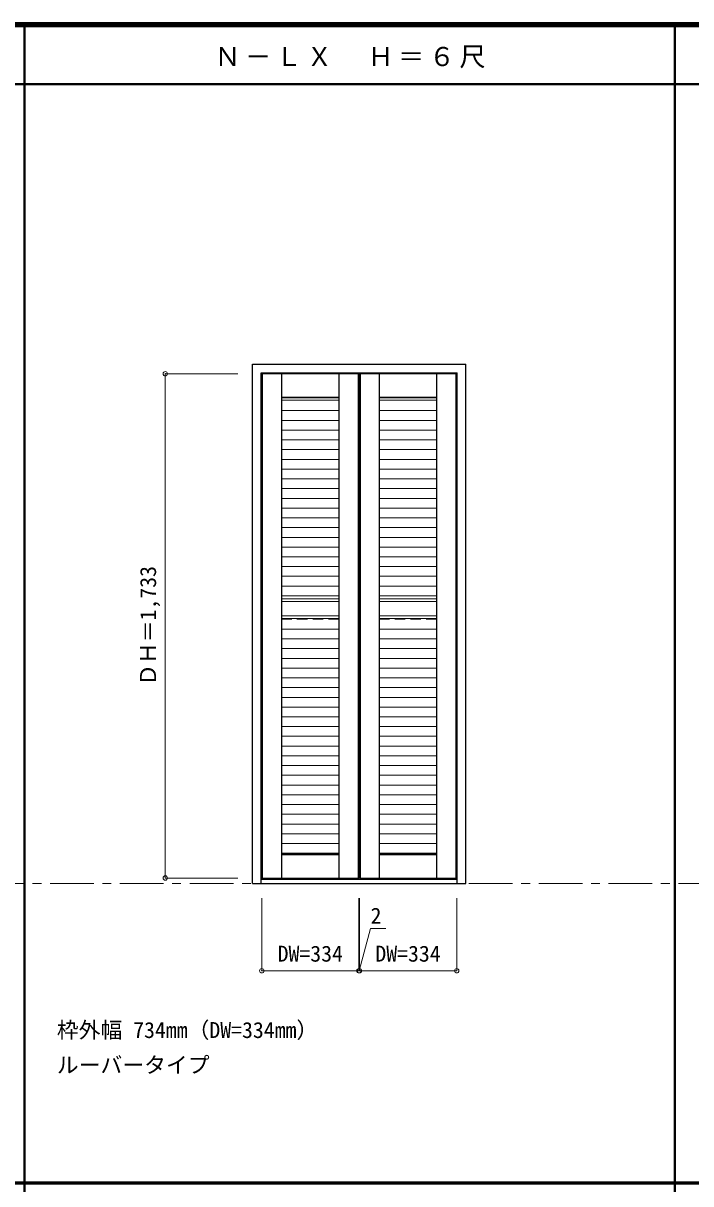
# Model space of a CAD drawing. Units: millimetres, scale not verified. Extents: x -6000 to 5700, y -4205 to 4260.
# Drawn here: x -1022 to 1273, y 186 to 4175 of the extents above; entities that cross this region are included whole.
import ezdxf
from ezdxf.enums import TextEntityAlignment as Align

# ---------------------------------------------------------------- set-up
doc = ezdxf.new("R2010")
doc.units = ezdxf.units.MM
doc.header["$LTSCALE"] = 30
doc.header["$PDMODE"] = 32
doc.header["$PDSIZE"] = 15
doc.linetypes.add('CHAIN1', pattern=[8, 5, -1, 1, -1])
doc.linetypes.add('DASHED1', pattern=[1.8, 1.2, -0.6])
for name, color, linetype, lineweight in [('0-1_通り芯', 7, 'CHAIN1', 18), ('0-2_扉', 3, 'Continuous', 25), ('0-3_仕上げ', 7, 'Continuous', 18), ('0-4_枠', 3, 'Continuous', 25), ('0-A_文字', 7, 'Continuous', 18), ('0-B_寸法', 7, 'Continuous', 9), ('F-1_枠', 6, 'Continuous', 40)]:
    doc.layers.add(name, color=color, linetype=linetype, lineweight=lineweight)
doc.styles.add('ＭＳ ゴシック', font='')
doc.styles.get('ＭＳ ゴシック').set_extended_font_data('MS Gothic')

msp = doc.modelspace()

# ---------------------------------------------------------------- linework, layer by layer
at = {"layer": '0-1_通り芯'}
msp.add_line((-5490, 1218), (5700, 1218), dxfattribs=at)
at = {"layer": '0-2_扉'}
for p, q in [((131.8, 2970), (-202.2, 2970)), ((-202.2, 2970), (-202.2, 1237)), ((131.8, 2970), (131.8, 1237)), ((467.8, 2970), (133.8, 2970)), ((133.8, 2970), (133.8, 1237)), ((467.8, 2970), (467.8, 1237)), ((-202.2, 1237), (131.8, 1237)), ((133.8, 1237), (467.8, 1237))]:
    msp.add_line(p, q, dxfattribs=at)
at = {"layer": '0-3_仕上げ'}
for p, q in [((-199.2, 1237), (-199.2, 2970)), ((-134.2, 2970), (-134.2, 1237)), ((-133.2, 1237), (-133.2, 2970)), ((62.8, 1237), (62.8, 2970)), ((63.8, 2970), (63.8, 1237)), ((128.8, 2970), (128.8, 1237)), ((136.8, 1237), (136.8, 2970)), ((201.8, 2970), (201.8, 1237)), ((202.8, 1237), (202.8, 2970)), ((398.8, 1237), (398.8, 2970)), ((399.8, 2970), (399.8, 1237)), ((464.8, 2970), (464.8, 1237)), ((-133.2, 2890), (62.8, 2890)), ((62.8, 2887), (-133.2, 2887)), ((-133.2, 2879.45), (62.8, 2879.45)), ((202.8, 2890), (398.8, 2890)), ((398.8, 2887), (202.8, 2887)), ((202.8, 2879.45), (398.8, 2879.45)), ((-133.2, 2843.38), (62.8, 2843.38)), ((202.8, 2843.38), (398.8, 2843.38)), ((-133.2, 2809.88), (62.8, 2809.88)), ((202.8, 2809.88), (398.8, 2809.88)), ((-133.2, 2776.38), (62.8, 2776.38)), ((202.8, 2776.38), (398.8, 2776.38)), ((-133.2, 2742.88), (62.8, 2742.88)), ((202.8, 2742.88), (398.8, 2742.88)), ((-133.2, 2709.38), (62.8, 2709.38)), ((-133.2, 2675.88), (62.8, 2675.88)), ((202.8, 2709.38), (398.8, 2709.38)), ((202.8, 2675.88), (398.8, 2675.88)), ((-133.2, 2642.38), (62.8, 2642.38)), ((202.8, 2642.38), (398.8, 2642.38)), ((-133.2, 2608.88), (62.8, 2608.88)), ((202.8, 2608.88), (398.8, 2608.88)), ((-133.2, 2575.38), (62.8, 2575.38)), ((202.8, 2575.38), (398.8, 2575.38)), ((-133.2, 2541.88), (62.8, 2541.88)), ((202.8, 2541.88), (398.8, 2541.88)), ((-133.2, 2508.38), (62.8, 2508.38)), ((-133.2, 2474.88), (62.8, 2474.88)), ((202.8, 2508.38), (398.8, 2508.38)), ((202.8, 2474.88), (398.8, 2474.88)), ((-133.2, 2441.38), (62.8, 2441.38)), ((202.8, 2441.38), (398.8, 2441.38)), ((-133.2, 2407.88), (62.8, 2407.88)), ((202.8, 2407.88), (398.8, 2407.88)), ((-133.2, 2374.38), (62.8, 2374.38)), ((202.8, 2374.38), (398.8, 2374.38)), ((-133.2, 2340.88), (62.8, 2340.88)), ((202.8, 2340.88), (398.8, 2340.88)), ((-133.2, 2307.38), (62.8, 2307.38)), ((-133.2, 2273.88), (62.8, 2273.88)), ((202.8, 2307.38), (398.8, 2307.38)), ((202.8, 2273.88), (398.8, 2273.88)), ((-133.2, 2240.38), (62.8, 2240.38)), ((202.8, 2240.38), (398.8, 2240.38)), ((-133.2, 2206.88), (62.8, 2206.88)), ((62.8, 2197), (-133.2, 2197)), ((202.8, 2206.88), (398.8, 2206.88)), ((398.8, 2197), (202.8, 2197)), ((-133.2, 2187), (62.8, 2187)), ((202.8, 2187), (398.8, 2187)), ((-133.2, 2137.59), (62.8, 2137.59)), ((-133.2, 2128.54), (62.8, 2128.54)), ((202.8, 2137.59), (398.8, 2137.59)), ((202.8, 2128.54), (398.8, 2128.54)), ((-133.2, 2092.47), (62.8, 2092.47)), ((202.8, 2092.47), (398.8, 2092.47)), ((-133.2, 2058.97), (62.8, 2058.97)), ((202.8, 2058.97), (398.8, 2058.97)), ((-133.2, 2025.47), (62.8, 2025.47)), ((202.8, 2025.47), (398.8, 2025.47)), ((-133.2, 1991.97), (62.8, 1991.97)), ((-133.2, 1958.47), (62.8, 1958.47)), ((202.8, 1991.97), (398.8, 1991.97)), ((202.8, 1958.47), (398.8, 1958.47)), ((-133.2, 1924.97), (62.8, 1924.97)), ((202.8, 1924.97), (398.8, 1924.97)), ((-133.2, 1891.47), (62.8, 1891.47)), ((202.8, 1891.47), (398.8, 1891.47)), ((-133.2, 1857.97), (62.8, 1857.97)), ((202.8, 1857.97), (398.8, 1857.97)), ((-133.2, 1824.47), (62.8, 1824.47)), ((202.8, 1824.47), (398.8, 1824.47)), ((-133.2, 1790.97), (62.8, 1790.97)), ((-133.2, 1757.47), (62.8, 1757.47)), ((202.8, 1790.97), (398.8, 1790.97)), ((202.8, 1757.47), (398.8, 1757.47)), ((-133.2, 1723.97), (62.8, 1723.97)), ((202.8, 1723.97), (398.8, 1723.97)), ((-133.2, 1690.47), (62.8, 1690.47)), ((202.8, 1690.47), (398.8, 1690.47)), ((-133.2, 1656.97), (62.8, 1656.97)), ((202.8, 1656.97), (398.8, 1656.97)), ((-133.2, 1623.47), (62.8, 1623.47)), ((202.8, 1623.47), (398.8, 1623.47)), ((-133.2, 1589.97), (62.8, 1589.97)), ((-133.2, 1556.47), (62.8, 1556.47)), ((202.8, 1589.97), (398.8, 1589.97)), ((202.8, 1556.47), (398.8, 1556.47)), ((-133.2, 1522.97), (62.8, 1522.97)), ((202.8, 1522.97), (398.8, 1522.97)), ((-133.2, 1489.47), (62.8, 1489.47)), ((202.8, 1489.47), (398.8, 1489.47)), ((-133.2, 1455.97), (62.8, 1455.97)), ((202.8, 1455.97), (398.8, 1455.97)), ((-133.2, 1422.47), (62.8, 1422.47)), ((202.8, 1422.47), (398.8, 1422.47)), ((-133.2, 1388.97), (62.8, 1388.97)), ((202.8, 1388.97), (398.8, 1388.97)), ((-133.2, 1355.47), (62.8, 1355.47)), ((-133.2, 1321.97), (62.8, 1321.97)), ((62.8, 1320), (-133.2, 1320)), ((62.8, 1317), (-133.2, 1317)), ((202.8, 1355.47), (398.8, 1355.47)), ((202.8, 1321.97), (398.8, 1321.97)), ((398.8, 1320), (202.8, 1320)), ((398.8, 1317), (202.8, 1317))]:
    msp.add_line(p, q, dxfattribs=at)
at = {"layer": '0-3_仕上げ', "linetype": 'DASHED1'}
for p, q in [((62.8, 2127), (-133.2, 2127)), ((398.8, 2127), (202.8, 2127))]:
    msp.add_line(p, q, dxfattribs=at)
at = {"layer": '0-4_枠'}
for p, q in [((-234.2, 1218), (-234.2, 3003)), ((-234.2, 3003), (499.8, 3003)), ((499.8, 1218), (499.8, 3003)), ((-204.2, 1218), (-204.2, 2973)), ((-204.2, 2973), (469.8, 2973)), ((469.8, 1218), (469.8, 2973)), ((-234.2, 1218), (499.8, 1218)), ((-204.2, 1233), (469.8, 1233))]:
    msp.add_line(p, q, dxfattribs=at)
at = {"layer": '0-B_寸法', "color": 4}
for p, q in [((-534.2, 2970), (-534.2, 1237)), ((-534.2, 2970), (-284.2, 2970)), ((-534.2, 1237), (-284.2, 1237)), ((-202.2, 918), (-202.2, 1168)), ((131.8, 918), (131.8, 1168)), ((-202.2, 918), (131.8, 918))]:
    msp.add_line(p, q, dxfattribs=at)
for points in [[(131.8, 918), (133.8, 918), (133.8, 1168)], [(133.8, 918), (467.8, 918), (467.8, 1168)], [(132.8, 918), (171.77, 1063.45), (223.71, 1063.45)]]:
    msp.add_lwpolyline(points, dxfattribs=at)
at = {"layer": '0-B_寸法'}
for p in [(-534.2, 2970), (-534.2, 1237), (-202.2, 918), (131.8, 918), (133.8, 918), (467.8, 918)]:
    msp.add_point(p, dxfattribs=at)
at = {"layer": 'F-1_枠'}
for p, q in [((-6000, 4175), (5700, 4175)), ((-6000, 4170), (5700, 4170)), ((-6000, 4165), (5700, 4165)), ((-1018, 4175), (-1018, -3790)), ((1218, 4175), (1218, -3790)), ((-6000, 3965), (5700, 3965)), ((-5990, 190.5), (5690, 190.5)), ((-5990, 187.5), (5690, 187.5))]:
    msp.add_line(p, q, dxfattribs=at)

# ---------------------------------------------------------------- texts
at = {"layer": '0-A_文字', "style": 'ＭＳ ゴシック'}
for s, p in [('枠外幅 734mm（DW=334mm）', (-906.8, 670.5)), ('ルーバータイプ', (-906.8, 550.5))]:
    msp.add_text(s, height=54.99, dxfattribs=at).set_placement(p, align=Align.BOTTOM_LEFT)
at = {"layer": '0-A_文字', "insert": (-365, 4020), "char_height": 65.98, "attachment_point": 7, "style": 'ＭＳ ゴシック'}
msp.add_mtext('\\T1.17;Ｎ－ＬＸ\u3000Ｈ＝６尺', dxfattribs=at)
at = {"layer": '0-B_寸法', "style": 'ＭＳ ゴシック'}
msp.add_text('ＤＨ＝1,733', height=54.99, rotation=90, dxfattribs=at).set_placement((-549.2, 1897.25), align=Align.BOTTOM_LEFT)
for s, p in [('2', (171.77, 1063.45)), ('DW=334', (-147.7, 933)), ('DW=334', (188.3, 933))]:
    msp.add_text(s, height=54.99, dxfattribs=at).set_placement(p, align=Align.BOTTOM_LEFT)

doc.saveas('drawing.dxf')
